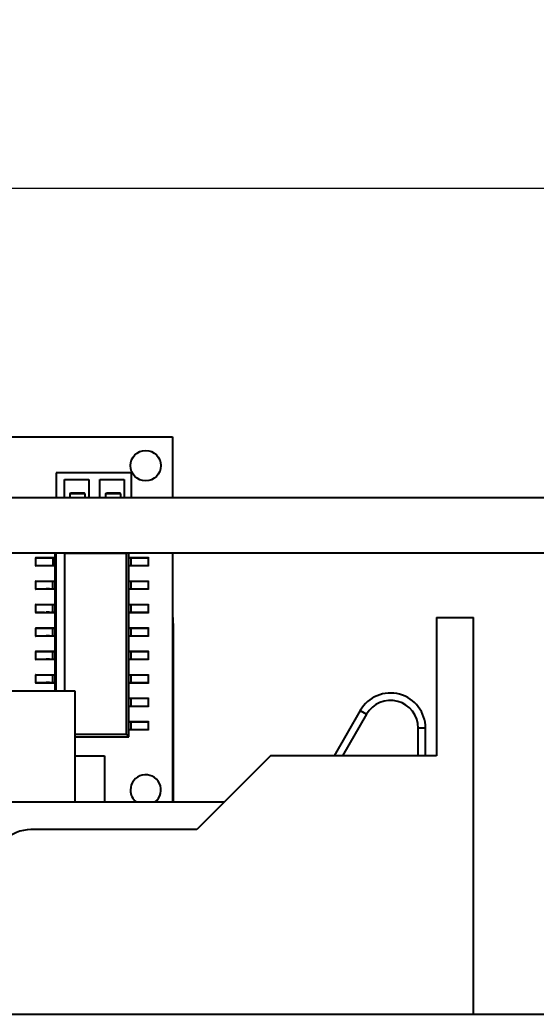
# Model space of a CAD drawing. Header units: millimetres. Extents: x 53 to 376, y 29 to 265.
# Drawn here: x 305.48 to 319.48, y 235.81 to 262.75 of the extents above; entities that cross this region are included whole.
import ezdxf

# ---------------------------------------------------------------- set-up
doc = ezdxf.new("R2010")
doc.units = ezdxf.units.MM
doc.styles.add('SLDTEXTSTYLE0', font='TXT', dxfattribs={"width": 0.75})
doc.dimstyles.new('SLDDIMSTYLE0', dxfattribs={"dimtxt": 3.5, "dimasz": 3.302, "dimexe": 0, "dimexo": 0.0625, "dimgap": 0.875, "dimtad": 1, "dimlfac": 2, "dimrnd": 1e-09, "dimzin": 4, "dimdsep": 46, "dimtxsty": 'SLDTEXTSTYLE0', "dimsah": 1, "dimcen": 0.09, "dimadec": 0, "dimazin": 1, "dimtfac": 1, "dimtofl": 0, "dimtmove": 0, "dimatfit": 3, "dimfxl": 0, "dimfrac": 2, "dimtolj": 1, "dimtzin": 12, "dimarcsym": 0})

# ---------------------------------------------------------------- blocks, each defined once
blk = doc.blocks.new('_D_2')
at = {"color": 7, "linetype": 'Continuous', "lineweight": 0}
for p, q in [((260.78, 250.812), (260.78, 259.188)), ((335.78, 250.812), (335.78, 259.188)), ((260.78, 258.188), (335.78, 258.188))]:
    blk.add_line(p, q, dxfattribs=at)
at = {"color": 7, "linetype": 'Continuous', "lineweight": 18}
for points in [[(260.78, 258.188), (264.082, 257.68), (264.082, 258.696)], [(335.78, 258.188), (332.478, 258.696), (332.478, 257.68)]]:
    blk.add_solid(points, dxfattribs=at)
at = {"color": 7, "linetype": 'Continuous', "lineweight": 18, "insert": (294.554, 262.7), "char_height": 3.5, "attachment_point": 1, "style": 'SLDTEXTSTYLE0'}
blk.add_mtext('150.00', dxfattribs=at)

msp = doc.modelspace()

# ---------------------------------------------------------------- linework, layer by layer
at = {"color": 7, "linetype": 'Continuous', "lineweight": 25}
for p, q in [((286.8781, 251.454), (309.6238, 251.454)), ((309.6238, 251.454), (309.6238, 249.8116)), ((307.5424, 250.4815), (306.4697, 250.4815)), ((306.4697, 250.4815), (306.4697, 249.8116)), ((306.6885, 249.8116), (306.6885, 250.2968)), ((306.6885, 250.2968), (307.3486, 250.2968)), ((307.3486, 250.2968), (307.3486, 249.8116)), ((307.5424, 250.4793), (307.5424, 250.4815)), ((308.5071, 250.4793), (307.5424, 250.4793)), ((307.6531, 249.8116), (307.6531, 250.2947)), ((307.6531, 250.2947), (308.3132, 250.2947)), ((308.3132, 250.2947), (308.3132, 249.8116)), ((308.5071, 249.8116), (308.5071, 250.4793)), ((262.2803, 249.8116), (334.2803, 249.8116)), ((306.8345, 249.9125), (306.8599, 249.9379)), ((306.8345, 249.9125), (306.8345, 249.8116)), ((307.2536, 249.9125), (306.8345, 249.9125)), ((306.8599, 249.9379), (307.2282, 249.9379)), ((307.2536, 249.9125), (307.2282, 249.9379)), ((307.2536, 249.8116), (307.2536, 249.9125)), ((307.8034, 249.9079), (307.8288, 249.9333)), ((308.2225, 249.9079), (307.8034, 249.9079)), ((307.8034, 249.9079), (307.8034, 249.8116)), ((307.8288, 249.9333), (308.1971, 249.9333)), ((308.2225, 249.9079), (308.1971, 249.9333)), ((308.2225, 249.8116), (308.2225, 249.9079)), ((262.2803, 248.3116), (334.2803, 248.3116)), ((305.911, 248.1697), (305.9088, 248.1697)), ((305.911, 248.1697), (305.911, 247.9697)), ((306.3792, 248.1822), (306.3792, 248.1697)), ((306.3792, 248.1822), (306.441, 248.1822)), ((306.3792, 248.1697), (306.3792, 247.9697)), ((306.441, 248.1697), (306.3792, 248.1697)), ((306.441, 248.1697), (306.441, 248.3116)), ((306.441, 247.9697), (306.441, 248.1697)), ((306.463, 244.5616), (306.463, 248.3116)), ((306.6365, 248.3116), (306.691, 248.3011)), ((306.691, 248.3011), (306.691, 244.5616)), ((306.691, 248.3011), (308.3749, 248.3011)), ((308.3749, 248.3011), (308.3854, 248.3116)), ((308.3749, 243.3933), (308.3749, 248.3011)), ((308.441, 248.1697), (308.441, 248.3116)), ((308.441, 248.1822), (308.5028, 248.1822)), ((308.441, 247.9697), (308.441, 248.1697)), ((308.5028, 248.1697), (308.441, 248.1697)), ((308.5028, 248.1697), (308.5028, 248.1822)), ((308.5028, 247.9697), (308.5028, 248.1697)), ((308.971, 247.9697), (308.971, 248.1697)), ((309.6238, 248.3116), (309.6238, 241.5616)), ((305.9088, 247.9697), (305.911, 247.9697)), ((306.3792, 247.9697), (306.3792, 247.9572)), ((306.3792, 247.9697), (306.441, 247.9697)), ((306.441, 247.9572), (306.3792, 247.9572)), ((306.441, 247.5347), (306.441, 247.9697)), ((308.441, 247.5347), (308.441, 247.9697)), ((308.441, 247.9697), (308.5028, 247.9697)), ((308.5028, 247.9572), (308.441, 247.9572)), ((308.5028, 247.9572), (308.5028, 247.9697)), ((305.911, 247.5347), (305.9088, 247.5347)), ((305.9088, 247.3347), (305.911, 247.3347)), ((305.911, 247.5347), (305.911, 247.3347)), ((306.3792, 247.5347), (306.3792, 247.5472)), ((306.3792, 247.5472), (306.441, 247.5472)), ((306.3792, 247.3347), (306.3792, 247.5347)), ((306.441, 247.5347), (306.3792, 247.5347)), ((306.3792, 247.3222), (306.3792, 247.3347)), ((306.3792, 247.3347), (306.441, 247.3347)), ((306.441, 247.3222), (306.3792, 247.3222)), ((306.441, 247.3347), (306.441, 247.5347)), ((306.441, 246.8997), (306.441, 247.3347)), ((308.441, 247.5472), (308.5028, 247.5472)), ((308.441, 247.3347), (308.441, 247.5347)), ((308.5028, 247.5347), (308.441, 247.5347)), ((308.441, 246.8997), (308.441, 247.3347)), ((308.441, 247.3347), (308.5028, 247.3347)), ((308.5028, 247.3222), (308.441, 247.3222)), ((308.5028, 247.5347), (308.5028, 247.5472)), ((308.5028, 247.3347), (308.5028, 247.5347)), ((308.5028, 247.3222), (308.5028, 247.3347)), ((308.971, 247.3347), (308.971, 247.5347)), ((305.911, 246.8997), (305.9088, 246.8997)), ((305.911, 246.8997), (305.911, 246.6997)), ((306.3792, 246.8997), (306.3792, 246.9122)), ((306.3792, 246.9122), (306.441, 246.9122)), ((306.3792, 246.6997), (306.3792, 246.8997)), ((306.441, 246.8997), (306.3792, 246.8997)), ((306.441, 246.6997), (306.441, 246.8997)), ((308.441, 246.9122), (308.5028, 246.9122)), ((308.441, 246.6997), (308.441, 246.8997)), ((308.5028, 246.8997), (308.441, 246.8997)), ((308.5028, 246.8997), (308.5028, 246.9122)), ((308.5028, 246.6997), (308.5028, 246.8997)), ((308.971, 246.6997), (308.971, 246.8997)), ((305.9088, 246.6997), (305.911, 246.6997)), ((306.3166, 246.6997), (306.3792, 246.6997)), ((306.3792, 246.6872), (306.3792, 246.6997)), ((306.3792, 246.6997), (306.441, 246.6997)), ((306.441, 246.6872), (306.3792, 246.6872)), ((306.441, 246.2647), (306.441, 246.6997)), ((308.441, 246.2647), (308.441, 246.6997)), ((308.441, 246.6997), (308.5028, 246.6997)), ((308.5028, 246.6872), (308.441, 246.6872)), ((308.5028, 246.6872), (308.5028, 246.6997)), ((309.6238, 246.6505), (309.6353, 246.3116)), ((316.7803, 246.5616), (317.7803, 246.5616)), ((316.7803, 246.5616), (316.7803, 242.8116)), ((317.7803, 235.8116), (317.7803, 246.5616)), ((305.911, 246.2647), (305.9088, 246.2647)), ((305.911, 246.2647), (305.911, 246.0647)), ((306.3792, 246.2647), (306.3792, 246.2772)), ((306.3792, 246.2772), (306.441, 246.2772)), ((306.3792, 246.0647), (306.3792, 246.2647)), ((306.441, 246.2647), (306.3792, 246.2647)), ((306.441, 246.0647), (306.441, 246.2647)), ((308.441, 246.2772), (308.5028, 246.2772)), ((308.441, 246.0647), (308.441, 246.2647)), ((308.5028, 246.2647), (308.441, 246.2647)), ((308.5028, 246.2647), (308.5028, 246.2772)), ((308.5028, 246.0647), (308.5028, 246.2647)), ((308.971, 246.0647), (308.971, 246.2647)), ((309.6353, 246.3116), (309.6353, 241.5616)), ((305.9088, 246.0647), (305.911, 246.0647)), ((306.3792, 246.0522), (306.3792, 246.0647)), ((306.3792, 246.0647), (306.441, 246.0647)), ((306.441, 246.0522), (306.3792, 246.0522)), ((306.441, 245.6297), (306.441, 246.0647)), ((308.441, 245.6297), (308.441, 246.0647)), ((308.441, 246.0647), (308.5028, 246.0647)), ((308.5028, 246.0522), (308.441, 246.0522)), ((308.5028, 246.0522), (308.5028, 246.0647)), ((305.911, 245.6297), (305.9088, 245.6297)), ((305.9088, 245.4297), (305.911, 245.4297)), ((305.911, 245.6297), (305.911, 245.4297)), ((306.3792, 245.6297), (306.3792, 245.6422)), ((306.3792, 245.6422), (306.441, 245.6422)), ((306.3792, 245.4297), (306.3792, 245.6297)), ((306.441, 245.6297), (306.3792, 245.6297)), ((306.3792, 245.4172), (306.3792, 245.4297)), ((306.3792, 245.4297), (306.441, 245.4297)), ((306.441, 245.4297), (306.441, 245.6297)), ((306.441, 244.9947), (306.441, 245.4297)), ((308.441, 245.6422), (308.5028, 245.6422)), ((308.441, 245.4297), (308.441, 245.6297)), ((308.5028, 245.6297), (308.441, 245.6297)), ((308.441, 244.9947), (308.441, 245.4297)), ((308.441, 245.4297), (308.5028, 245.4297)), ((308.5028, 245.6297), (308.5028, 245.6422)), ((308.5028, 245.4297), (308.5028, 245.6297)), ((308.5028, 245.4172), (308.5028, 245.4297)), ((308.971, 245.4297), (308.971, 245.6297)), ((306.441, 245.4172), (306.3792, 245.4172)), ((308.5028, 245.4172), (308.441, 245.4172)), ((305.911, 244.9947), (305.9088, 244.9947)), ((305.911, 244.9947), (305.911, 244.7947)), ((306.3792, 244.9947), (306.3792, 245.0072)), ((306.3792, 245.0072), (306.441, 245.0072)), ((306.3792, 244.7947), (306.3792, 244.9947)), ((306.441, 244.9947), (306.3792, 244.9947)), ((306.441, 244.7947), (306.441, 244.9947)), ((308.441, 245.0072), (308.5028, 245.0072)), ((308.441, 244.7947), (308.441, 244.9947)), ((308.5028, 244.9947), (308.441, 244.9947)), ((308.5028, 244.9947), (308.5028, 245.0072)), ((308.5028, 244.7947), (308.5028, 244.9947)), ((308.971, 244.7947), (308.971, 244.9947)), ((305.9088, 244.7947), (305.911, 244.7947)), ((306.3792, 244.7822), (306.3792, 244.7947)), ((306.3792, 244.7947), (306.441, 244.7947)), ((306.441, 244.7822), (306.3792, 244.7822)), ((306.441, 244.5616), (306.441, 244.7947)), ((308.441, 244.3597), (308.441, 244.7947)), ((308.441, 244.7947), (308.5028, 244.7947)), ((308.5028, 244.7822), (308.441, 244.7822)), ((308.5028, 244.7822), (308.5028, 244.7947)), ((306.9803, 244.5616), (289.5803, 244.5616)), ((306.9803, 241.5616), (306.9803, 244.5616)), ((308.441, 244.3722), (308.5028, 244.3722)), ((308.441, 244.1597), (308.441, 244.3597)), ((308.5028, 244.3597), (308.441, 244.3597)), ((308.5028, 244.3597), (308.5028, 244.3722)), ((308.5028, 244.1597), (308.5028, 244.3597)), ((308.971, 244.1597), (308.971, 244.3597)), ((308.441, 243.7247), (308.441, 244.1597)), ((308.441, 244.1597), (308.5028, 244.1597)), ((308.5028, 244.1472), (308.441, 244.1472)), ((308.5028, 244.1472), (308.5028, 244.1597)), ((314.7076, 244.0366), (314.0003, 242.8116)), ((314.8808, 243.9366), (314.2313, 242.8116)), ((314.7076, 244.0366), (314.8808, 243.9366)), ((308.441, 243.7372), (308.5028, 243.7372)), ((308.441, 243.5247), (308.441, 243.7247)), ((308.5028, 243.7247), (308.441, 243.7247)), ((308.5028, 243.7247), (308.5028, 243.7372)), ((308.5028, 243.5247), (308.5028, 243.7247)), ((308.971, 243.5247), (308.971, 243.7247)), ((316.4803, 243.5616), (316.2803, 243.5616)), ((316.2803, 242.8116), (316.2803, 243.5616)), ((316.4803, 242.8116), (316.4803, 243.5616)), ((306.9803, 243.3933), (308.3749, 243.3933)), ((306.9803, 243.3272), (308.441, 243.3272)), ((308.3749, 243.3933), (308.441, 243.3272)), ((308.441, 243.3272), (308.441, 243.5247)), ((308.441, 243.5247), (308.5028, 243.5247)), ((308.5028, 243.5122), (308.441, 243.5122)), ((308.5028, 243.5122), (308.5028, 243.5247)), ((306.9803, 242.8116), (307.7803, 242.8116)), ((307.7803, 242.8116), (307.7803, 241.5616)), ((312.2803, 242.8116), (310.2803, 240.8116)), ((316.7803, 242.8116), (312.2803, 242.8116)), ((285.5303, 241.5616), (311.0303, 241.5616)), ((310.2803, 240.8116), (305.7803, 240.8116)), ((262.2803, 235.8116), (334.2803, 235.8116))]:
    msp.add_line(p, q, dxfattribs=at)
at = {"color": 8, "linetype": 'Continuous', "lineweight": 25}
for p, q in [((308.9732, 248.1697), (308.971, 248.1697)), ((308.971, 247.9697), (308.9732, 247.9697)), ((308.9732, 247.5347), (308.971, 247.5347)), ((308.971, 247.3347), (308.9732, 247.3347)), ((308.9732, 246.8997), (308.971, 246.8997)), ((308.971, 246.6997), (308.9732, 246.6997)), ((308.9732, 246.2647), (308.971, 246.2647)), ((308.971, 246.0647), (308.9732, 246.0647)), ((308.9732, 245.6297), (308.971, 245.6297)), ((308.971, 245.4297), (308.9732, 245.4297)), ((308.9732, 244.9947), (308.971, 244.9947)), ((308.971, 244.7947), (308.9732, 244.7947)), ((308.9732, 244.3597), (308.971, 244.3597)), ((308.971, 244.1597), (308.9732, 244.1597)), ((308.9732, 243.7247), (308.971, 243.7247)), ((308.971, 243.5247), (308.9732, 243.5247))]:
    msp.add_line(p, q, dxfattribs=at)
at = {"color": 7, "linetype": 'Continuous', "lineweight": 25}
msp.add_circle((308.8936, 250.6729), 0.4127, dxfattribs=at)
for centre, radius, start, end in [((315.5303, 243.5616), 0.95, 0, 150), ((315.5303, 243.5616), 0.75, 0, 150), ((308.8936, 241.8845), 0.4128, 308.51599, 180), ((308.8936, 241.8845), 0.4127, 180, 231.48401), ((305.7803, 239.8116), 1, 90, 180)]:
    msp.add_arc(centre, radius, start, end, dxfattribs=at)
for points, knots in [([(305.9127, 248.1822), (305.9125, 248.182), (305.9121, 248.1817), (305.9116, 248.1795), (305.9111, 248.1765), (305.911, 248.1732), (305.911, 248.1709), (305.911, 248.1697)], [0, 0, 0, 0, 0.2071202, 0.4458671, 0.6527524, 0.8090523, 1, 1, 1, 1]), ([(306.3792, 248.1697), (306.3559, 248.1697), (306.3226, 248.1697), (306.2808, 248.1697), (306.255, 248.1697), (306.2127, 248.1697), (306.1942, 248.1697), (306.163, 248.1697), (306.1438, 248.1697), (306.1268, 248.1697), (306.1123, 248.1697), (306.0764, 248.1697), (306.0075, 248.1697), (305.9485, 248.1697), (305.911, 248.1697)], [0, 0, 0, 0, 0.0872671, 0.1243076, 0.1605086, 0.202307, 0.4232567, 0.6236158, 0.7091259, 0.7220357, 0.7354471, 0.7768467, 0.8577896, 1, 1, 1, 1]), ([(305.9127, 248.1822), (305.9859, 248.1822), (306.0939, 248.1822), (306.1712, 248.1822), (306.1903, 248.1822), (306.2176, 248.1822), (306.2457, 248.1822), (306.2906, 248.1822), (306.3437, 248.1822), (306.3792, 248.1822)], [0, 0, 0, 0, 0.25193954, 0.37205004, 0.49811151, 0.75023627, 0.81324026, 0.87523448, 1, 1, 1, 1]), ([(308.5028, 248.1822), (308.5383, 248.1822), (308.5914, 248.1822), (308.6363, 248.1822), (308.6644, 248.1822), (308.6917, 248.1822), (308.7108, 248.1822), (308.7881, 248.1822), (308.8961, 248.1822), (308.9693, 248.1822)], [0, 0, 0, 0, 0.12476551, 0.18675972, 0.2497641, 0.50188856, 0.62795001, 0.7480605, 1, 1, 1, 1]), ([(308.971, 248.1697), (308.9335, 248.1697), (308.8746, 248.1697), (308.8056, 248.1697), (308.7697, 248.1697), (308.7552, 248.1697), (308.7382, 248.1697), (308.7188, 248.1697), (308.6926, 248.1697), (308.6699, 248.1697), (308.646, 248.1697), (308.6269, 248.1697), (308.6012, 248.1697), (308.5594, 248.1697), (308.5262, 248.1697), (308.5028, 248.1697)], [0, 0, 0, 0, 0.1421568, 0.22307, 0.2644542, 0.2778597, 0.2907653, 0.3762436, 0.5765279, 0.7441083, 0.7977675, 0.8395503, 0.8757387, 0.9127654, 1, 1, 1, 1]), ([(308.971, 248.1697), (308.971, 248.1709), (308.971, 248.1732), (308.9709, 248.1765), (308.9704, 248.1795), (308.9699, 248.1817), (308.9695, 248.182), (308.9693, 248.1822)], [0, 0, 0, 0, 0.19094, 0.3473211, 0.5542007, 0.7928848, 1, 1, 1, 1]), ([(305.911, 247.9697), (305.911, 247.9684), (305.911, 247.9662), (305.9111, 247.9629), (305.9116, 247.9599), (305.9121, 247.9576), (305.9125, 247.9573), (305.9127, 247.9572)], [0, 0, 0, 0, 0.190945, 0.3473301, 0.5541421, 0.7928828, 1, 1, 1, 1]), ([(305.911, 247.9697), (305.9485, 247.9697), (306.0075, 247.9697), (306.0764, 247.9697), (306.1123, 247.9697), (306.1268, 247.9697), (306.1438, 247.9697), (306.1632, 247.9697), (306.1894, 247.9697), (306.2121, 247.9697), (306.236, 247.9697), (306.2551, 247.9697), (306.2808, 247.9697), (306.3226, 247.9697), (306.3559, 247.9697), (306.3792, 247.9697)], [0, 0, 0, 0, 0.1421574, 0.2230701, 0.2644543, 0.2778607, 0.2907656, 0.3762439, 0.5765283, 0.7441088, 0.7977684, 0.8395513, 0.8757387, 0.9127654, 1, 1, 1, 1]), ([(306.3792, 247.9572), (306.3437, 247.9572), (306.2906, 247.9572), (306.2457, 247.9572), (306.2176, 247.9572), (306.1903, 247.9572), (306.1712, 247.9572), (306.0939, 247.9572), (305.9859, 247.9572), (305.9127, 247.9572)], [0, 0, 0, 0, 0.12476552, 0.18675974, 0.24976373, 0.50188849, 0.62794996, 0.74806046, 1, 1, 1, 1]), ([(308.5028, 247.9697), (308.5262, 247.9697), (308.5594, 247.9697), (308.6012, 247.9697), (308.627, 247.9697), (308.6693, 247.9697), (308.6878, 247.9697), (308.719, 247.9697), (308.7382, 247.9697), (308.7552, 247.9697), (308.7697, 247.9697), (308.8056, 247.9697), (308.8746, 247.9697), (308.9335, 247.9697), (308.971, 247.9697)], [0, 0, 0, 0, 0.08726711, 0.12430759, 0.16050947, 0.20230788, 0.42325715, 0.62361616, 0.70912628, 0.72203675, 0.73544721, 0.7768468, 0.8577902, 1, 1, 1, 1]), ([(308.9693, 247.9572), (308.8961, 247.9572), (308.7881, 247.9572), (308.7108, 247.9572), (308.6917, 247.9572), (308.6644, 247.9572), (308.6363, 247.9572), (308.5914, 247.9572), (308.5383, 247.9572), (308.5028, 247.9572)], [0, 0, 0, 0, 0.2519395, 0.37205, 0.4981114, 0.7502359, 0.8132403, 0.8752345, 1, 1, 1, 1]), ([(308.9693, 247.9572), (308.9695, 247.9573), (308.9699, 247.9576), (308.9704, 247.9599), (308.9709, 247.9629), (308.971, 247.9662), (308.971, 247.9684), (308.971, 247.9697)], [0, 0, 0, 0, 0.207125, 0.4458678, 0.6527572, 0.8091457, 1, 1, 1, 1]), ([(305.9127, 247.5472), (305.9125, 247.547), (305.9121, 247.5467), (305.9116, 247.5445), (305.9111, 247.5415), (305.911, 247.5382), (305.911, 247.5359), (305.911, 247.5347)], [0, 0, 0, 0, 0.2074104, 0.4460036, 0.652854, 0.8092335, 1, 1, 1, 1]), ([(306.3792, 247.5347), (306.3559, 247.5347), (306.3226, 247.5347), (306.2808, 247.5347), (306.255, 247.5347), (306.2127, 247.5347), (306.1942, 247.5347), (306.163, 247.5347), (306.1438, 247.5347), (306.1268, 247.5347), (306.1123, 247.5347), (306.0764, 247.5347), (306.0075, 247.5347), (305.9485, 247.5347), (305.911, 247.5347)], [0, 0, 0, 0, 0.0872676, 0.1243082, 0.1605093, 0.2023079, 0.4232586, 0.6236184, 0.7091289, 0.7220395, 0.73545, 0.7768498, 0.8577919, 1, 1, 1, 1]), ([(305.911, 247.3347), (305.9485, 247.3347), (306.0075, 247.3347), (306.0764, 247.3347), (306.1123, 247.3347), (306.1268, 247.3347), (306.1438, 247.3347), (306.1632, 247.3347), (306.1894, 247.3347), (306.2121, 247.3347), (306.236, 247.3347), (306.2551, 247.3347), (306.2808, 247.3347), (306.3226, 247.3347), (306.3559, 247.3347), (306.3792, 247.3347)], [0, 0, 0, 0, 0.1421551, 0.223067, 0.2644514, 0.2778569, 0.2907626, 0.3762413, 0.5765264, 0.7441076, 0.7977675, 0.8395505, 0.8757381, 0.912765, 1, 1, 1, 1]), ([(305.911, 247.3347), (305.911, 247.3334), (305.911, 247.3312), (305.9111, 247.3279), (305.9116, 247.3249), (305.9121, 247.3226), (305.9125, 247.3223), (305.9127, 247.3222)], [0, 0, 0, 0, 0.19077889, 0.34707985, 0.55404355, 0.79264744, 1, 1, 1, 1]), ([(305.9127, 247.5472), (305.9859, 247.5472), (306.0939, 247.5472), (306.1712, 247.5472), (306.1903, 247.5472), (306.2176, 247.5472), (306.2458, 247.5472), (306.2905, 247.5472), (306.3437, 247.5472), (306.3792, 247.5472)], [0, 0, 0, 0, 0.2519466, 0.3720578, 0.4981306, 0.7502495, 0.8132096, 0.8752256, 1, 1, 1, 1]), ([(306.3792, 247.3222), (306.3437, 247.3222), (306.2905, 247.3222), (306.2458, 247.3222), (306.2176, 247.3222), (306.1903, 247.3222), (306.1712, 247.3222), (306.0939, 247.3222), (305.9859, 247.3222), (305.9127, 247.3222)], [0, 0, 0, 0, 0.1247744, 0.1867904, 0.2497505, 0.5018694, 0.6279422, 0.7480534, 1, 1, 1, 1]), ([(306.2846, 247.3347), (306.2777, 247.3347), (306.2677, 247.3347), (306.2433, 247.3347), (306.2229, 247.3347), (306.2049, 247.3347), (306.1988, 247.3347)], [0, 0, 0, 0, 0.4804023, 0.6966359, 0.8967598, 1, 1, 1, 1]), ([(308.5028, 247.5472), (308.5383, 247.5472), (308.5914, 247.5472), (308.6363, 247.5472), (308.6644, 247.5472), (308.6917, 247.5472), (308.7108, 247.5472), (308.7881, 247.5472), (308.8961, 247.5472), (308.9693, 247.5472)], [0, 0, 0, 0, 0.12476551, 0.18675972, 0.2497641, 0.50188856, 0.62795001, 0.7480605, 1, 1, 1, 1]), ([(308.971, 247.5347), (308.9335, 247.5347), (308.8746, 247.5347), (308.8056, 247.5347), (308.7697, 247.5347), (308.7552, 247.5347), (308.7382, 247.5347), (308.7188, 247.5347), (308.6926, 247.5347), (308.6699, 247.5347), (308.646, 247.5347), (308.6269, 247.5347), (308.6012, 247.5347), (308.5594, 247.5347), (308.5262, 247.5347), (308.5028, 247.5347)], [0, 0, 0, 0, 0.1421568, 0.22307, 0.2644542, 0.2778597, 0.2907653, 0.3762436, 0.5765279, 0.7441083, 0.7977675, 0.8395503, 0.8757387, 0.9127654, 1, 1, 1, 1]), ([(308.5028, 247.3347), (308.5262, 247.3347), (308.5594, 247.3347), (308.6012, 247.3347), (308.627, 247.3347), (308.6693, 247.3347), (308.6878, 247.3347), (308.719, 247.3347), (308.7382, 247.3347), (308.7552, 247.3347), (308.7697, 247.3347), (308.8056, 247.3347), (308.8746, 247.3347), (308.9335, 247.3347), (308.971, 247.3347)], [0, 0, 0, 0, 0.08726711, 0.12430759, 0.16050947, 0.20230788, 0.42325715, 0.62361616, 0.70912628, 0.72203675, 0.73544721, 0.7768468, 0.8577902, 1, 1, 1, 1]), ([(308.9693, 247.3222), (308.8961, 247.3222), (308.7881, 247.3222), (308.7108, 247.3222), (308.6917, 247.3222), (308.6644, 247.3222), (308.6363, 247.3222), (308.5914, 247.3222), (308.5383, 247.3222), (308.5028, 247.3222)], [0, 0, 0, 0, 0.2519395, 0.37205, 0.4981114, 0.7502359, 0.8132403, 0.8752345, 1, 1, 1, 1]), ([(308.971, 247.5347), (308.971, 247.5359), (308.971, 247.5382), (308.9709, 247.5415), (308.9704, 247.5445), (308.9699, 247.5467), (308.9695, 247.547), (308.9693, 247.5472)], [0, 0, 0, 0, 0.19094, 0.3473211, 0.5542007, 0.7928848, 1, 1, 1, 1]), ([(308.9693, 247.3222), (308.9695, 247.3223), (308.9699, 247.3226), (308.9704, 247.3249), (308.9709, 247.3279), (308.971, 247.3312), (308.971, 247.3334), (308.971, 247.3347)], [0, 0, 0, 0, 0.207125, 0.4458678, 0.6527572, 0.8091457, 1, 1, 1, 1]), ([(305.9127, 246.9122), (305.9125, 246.912), (305.9121, 246.9117), (305.9116, 246.9095), (305.9111, 246.9065), (305.911, 246.9032), (305.911, 246.9009), (305.911, 246.8997)], [0, 0, 0, 0, 0.2074104, 0.4460036, 0.652854, 0.8092335, 1, 1, 1, 1]), ([(306.3792, 246.8997), (306.3559, 246.8997), (306.3226, 246.8997), (306.2808, 246.8997), (306.255, 246.8997), (306.2127, 246.8997), (306.1942, 246.8997), (306.163, 246.8997), (306.1438, 246.8997), (306.1268, 246.8997), (306.1123, 246.8997), (306.0764, 246.8997), (306.0075, 246.8997), (305.9485, 246.8997), (305.911, 246.8997)], [0, 0, 0, 0, 0.0872676, 0.1243082, 0.1605093, 0.2023079, 0.4232586, 0.6236184, 0.7091289, 0.7220395, 0.73545, 0.7768498, 0.8577919, 1, 1, 1, 1]), ([(305.9127, 246.9122), (305.9859, 246.9122), (306.0939, 246.9122), (306.1712, 246.9122), (306.1903, 246.9122), (306.2176, 246.9122), (306.2458, 246.9122), (306.2905, 246.9122), (306.3437, 246.9122), (306.3792, 246.9122)], [0, 0, 0, 0, 0.2519466, 0.3720578, 0.4981306, 0.7502495, 0.8132096, 0.8752256, 1, 1, 1, 1]), ([(308.5028, 246.9122), (308.5383, 246.9122), (308.5914, 246.9122), (308.6363, 246.9122), (308.6644, 246.9122), (308.6917, 246.9122), (308.7108, 246.9122), (308.7881, 246.9122), (308.8961, 246.9122), (308.9693, 246.9122)], [0, 0, 0, 0, 0.12476551, 0.18675972, 0.2497641, 0.50188856, 0.62795001, 0.7480605, 1, 1, 1, 1]), ([(308.971, 246.8997), (308.9335, 246.8997), (308.8746, 246.8997), (308.8056, 246.8997), (308.7697, 246.8997), (308.7552, 246.8997), (308.7382, 246.8997), (308.7188, 246.8997), (308.6926, 246.8997), (308.6699, 246.8997), (308.646, 246.8997), (308.6269, 246.8997), (308.6012, 246.8997), (308.5594, 246.8997), (308.5262, 246.8997), (308.5028, 246.8997)], [0, 0, 0, 0, 0.1421568, 0.22307, 0.2644542, 0.2778597, 0.2907653, 0.3762436, 0.5765279, 0.7441083, 0.7977675, 0.8395503, 0.8757387, 0.9127654, 1, 1, 1, 1]), ([(308.971, 246.8997), (308.971, 246.9009), (308.971, 246.9032), (308.9709, 246.9065), (308.9704, 246.9095), (308.9699, 246.9117), (308.9695, 246.912), (308.9693, 246.9122)], [0, 0, 0, 0, 0.19094, 0.3473211, 0.5542007, 0.7928848, 1, 1, 1, 1]), ([(305.911, 246.6997), (305.9485, 246.6997), (306.0075, 246.6997), (306.0764, 246.6997), (306.1123, 246.6997), (306.1268, 246.6997), (306.1389, 246.6997), (306.1432, 246.6997), (306.1467, 246.6997)], [0, 0, 0, 0, 0.4143367, 0.650169, 0.7707912, 0.8098641, 0.8474802, 1, 1, 1, 1]), ([(305.911, 246.6997), (305.911, 246.6984), (305.911, 246.6962), (305.9111, 246.6929), (305.9116, 246.6899), (305.9121, 246.6876), (305.9125, 246.6873), (305.9127, 246.6872)], [0, 0, 0, 0, 0.19077889, 0.34707985, 0.55404355, 0.79264744, 1, 1, 1, 1]), ([(306.3792, 246.6872), (306.3437, 246.6872), (306.2905, 246.6872), (306.2458, 246.6872), (306.2176, 246.6872), (306.1903, 246.6872), (306.1712, 246.6872), (306.0939, 246.6872), (305.9859, 246.6872), (305.9127, 246.6872)], [0, 0, 0, 0, 0.1247744, 0.1867904, 0.2497505, 0.5018694, 0.6279422, 0.7480534, 1, 1, 1, 1]), ([(306.2846, 246.6997), (306.2777, 246.6997), (306.2677, 246.6997), (306.2433, 246.6997), (306.2229, 246.6997), (306.2049, 246.6997), (306.1988, 246.6997)], [0, 0, 0, 0, 0.4804023, 0.6966359, 0.8967598, 1, 1, 1, 1]), ([(308.5028, 246.6997), (308.5262, 246.6997), (308.5594, 246.6997), (308.6012, 246.6997), (308.627, 246.6997), (308.6693, 246.6997), (308.6878, 246.6997), (308.719, 246.6997), (308.7382, 246.6997), (308.7552, 246.6997), (308.7697, 246.6997), (308.8056, 246.6997), (308.8746, 246.6997), (308.9335, 246.6997), (308.971, 246.6997)], [0, 0, 0, 0, 0.08726711, 0.12430759, 0.16050947, 0.20230788, 0.42325715, 0.62361616, 0.70912628, 0.72203675, 0.73544721, 0.7768468, 0.8577902, 1, 1, 1, 1]), ([(308.9693, 246.6872), (308.8961, 246.6872), (308.7881, 246.6872), (308.7108, 246.6872), (308.6917, 246.6872), (308.6644, 246.6872), (308.6363, 246.6872), (308.5914, 246.6872), (308.5383, 246.6872), (308.5028, 246.6872)], [0, 0, 0, 0, 0.2519395, 0.37205, 0.4981114, 0.7502359, 0.8132403, 0.8752345, 1, 1, 1, 1]), ([(308.9693, 246.6872), (308.9695, 246.6873), (308.9699, 246.6876), (308.9704, 246.6899), (308.9709, 246.6929), (308.971, 246.6962), (308.971, 246.6984), (308.971, 246.6997)], [0, 0, 0, 0, 0.2071235, 0.4458646, 0.6527524, 0.8090524, 1, 1, 1, 1]), ([(305.9127, 246.2772), (305.9125, 246.277), (305.9121, 246.2767), (305.9116, 246.2745), (305.9111, 246.2715), (305.911, 246.2682), (305.911, 246.2659), (305.911, 246.2647)], [0, 0, 0, 0, 0.2074104, 0.4460036, 0.652854, 0.8092335, 1, 1, 1, 1]), ([(306.3792, 246.2647), (306.3559, 246.2647), (306.3226, 246.2647), (306.2808, 246.2647), (306.255, 246.2647), (306.2127, 246.2647), (306.1942, 246.2647), (306.163, 246.2647), (306.1438, 246.2647), (306.1268, 246.2647), (306.1123, 246.2647), (306.0764, 246.2647), (306.0075, 246.2647), (305.9485, 246.2647), (305.911, 246.2647)], [0, 0, 0, 0, 0.0872676, 0.1243082, 0.1605093, 0.2023079, 0.4232586, 0.6236184, 0.7091289, 0.7220395, 0.73545, 0.7768498, 0.8577919, 1, 1, 1, 1]), ([(305.9127, 246.2772), (305.9859, 246.2772), (306.0939, 246.2772), (306.1712, 246.2772), (306.1903, 246.2772), (306.2176, 246.2772), (306.2458, 246.2772), (306.2905, 246.2772), (306.3437, 246.2772), (306.3792, 246.2772)], [0, 0, 0, 0, 0.2519466, 0.3720578, 0.4981306, 0.7502495, 0.8132096, 0.8752256, 1, 1, 1, 1]), ([(308.5028, 246.2772), (308.5383, 246.2772), (308.5914, 246.2772), (308.6363, 246.2772), (308.6644, 246.2772), (308.6917, 246.2772), (308.7108, 246.2772), (308.7881, 246.2772), (308.8961, 246.2772), (308.9693, 246.2772)], [0, 0, 0, 0, 0.12476551, 0.18675972, 0.2497641, 0.50188856, 0.62795001, 0.7480605, 1, 1, 1, 1]), ([(308.971, 246.2647), (308.9335, 246.2647), (308.8746, 246.2647), (308.8056, 246.2647), (308.7697, 246.2647), (308.7552, 246.2647), (308.7382, 246.2647), (308.7188, 246.2647), (308.6926, 246.2647), (308.6699, 246.2647), (308.646, 246.2647), (308.6269, 246.2647), (308.6012, 246.2647), (308.5594, 246.2647), (308.5262, 246.2647), (308.5028, 246.2647)], [0, 0, 0, 0, 0.1421568, 0.22307, 0.2644542, 0.2778597, 0.2907653, 0.3762436, 0.5765279, 0.7441083, 0.7977675, 0.8395503, 0.8757387, 0.9127654, 1, 1, 1, 1]), ([(308.971, 246.2647), (308.971, 246.2659), (308.971, 246.2682), (308.9709, 246.2715), (308.9704, 246.2745), (308.9699, 246.2767), (308.9695, 246.277), (308.9693, 246.2772)], [0, 0, 0, 0, 0.19094, 0.3473211, 0.5542007, 0.7928848, 1, 1, 1, 1]), ([(305.911, 246.0647), (305.9485, 246.0647), (306.0075, 246.0647), (306.0764, 246.0647), (306.1123, 246.0647), (306.1268, 246.0647), (306.1438, 246.0647), (306.1632, 246.0647), (306.1894, 246.0647), (306.2121, 246.0647), (306.236, 246.0647), (306.2551, 246.0647), (306.2808, 246.0647), (306.3226, 246.0647), (306.3559, 246.0647), (306.3792, 246.0647)], [0, 0, 0, 0, 0.1421551, 0.223067, 0.2644514, 0.2778569, 0.2907626, 0.3762413, 0.5765264, 0.7441076, 0.7977675, 0.8395505, 0.8757381, 0.912765, 1, 1, 1, 1]), ([(305.911, 246.0647), (305.911, 246.0634), (305.911, 246.0612), (305.9111, 246.0579), (305.9116, 246.0549), (305.9121, 246.0526), (305.9125, 246.0523), (305.9127, 246.0522)], [0, 0, 0, 0, 0.19077889, 0.34707985, 0.55404355, 0.79264744, 1, 1, 1, 1]), ([(306.3792, 246.0522), (306.3437, 246.0522), (306.2905, 246.0522), (306.2458, 246.0522), (306.2176, 246.0522), (306.1903, 246.0522), (306.1712, 246.0522), (306.0939, 246.0522), (305.9859, 246.0522), (305.9127, 246.0522)], [0, 0, 0, 0, 0.1247744, 0.1867904, 0.2497505, 0.5018694, 0.6279422, 0.7480534, 1, 1, 1, 1]), ([(306.2846, 246.0647), (306.2777, 246.0647), (306.2677, 246.0647), (306.2433, 246.0647), (306.2229, 246.0647), (306.2049, 246.0647), (306.1988, 246.0647)], [0, 0, 0, 0, 0.4804023, 0.6966359, 0.8967598, 1, 1, 1, 1]), ([(308.5028, 246.0647), (308.5262, 246.0647), (308.5594, 246.0647), (308.6012, 246.0647), (308.627, 246.0647), (308.6693, 246.0647), (308.6878, 246.0647), (308.719, 246.0647), (308.7382, 246.0647), (308.7552, 246.0647), (308.7697, 246.0647), (308.8056, 246.0647), (308.8746, 246.0647), (308.9335, 246.0647), (308.971, 246.0647)], [0, 0, 0, 0, 0.08726711, 0.12430759, 0.16050947, 0.20230788, 0.42325715, 0.62361616, 0.70912628, 0.72203675, 0.73544721, 0.7768468, 0.8577902, 1, 1, 1, 1]), ([(308.9693, 246.0522), (308.8961, 246.0522), (308.7881, 246.0522), (308.7108, 246.0522), (308.6917, 246.0522), (308.6644, 246.0522), (308.6363, 246.0522), (308.5914, 246.0522), (308.5383, 246.0522), (308.5028, 246.0522)], [0, 0, 0, 0, 0.2519395, 0.37205, 0.4981114, 0.7502359, 0.8132403, 0.8752345, 1, 1, 1, 1]), ([(308.9693, 246.0522), (308.9695, 246.0523), (308.9699, 246.0526), (308.9704, 246.0549), (308.9709, 246.0579), (308.971, 246.0612), (308.971, 246.0634), (308.971, 246.0647)], [0, 0, 0, 0, 0.2071235, 0.4458646, 0.6527524, 0.8090524, 1, 1, 1, 1]), ([(305.9127, 245.6422), (305.9125, 245.642), (305.9121, 245.6417), (305.9116, 245.6395), (305.9111, 245.6365), (305.911, 245.6332), (305.911, 245.6309), (305.911, 245.6297)], [0, 0, 0, 0, 0.2074104, 0.4460036, 0.652854, 0.8092335, 1, 1, 1, 1]), ([(306.3792, 245.6297), (306.3559, 245.6297), (306.3226, 245.6297), (306.2808, 245.6297), (306.255, 245.6297), (306.2127, 245.6297), (306.1942, 245.6297), (306.163, 245.6297), (306.1438, 245.6297), (306.1268, 245.6297), (306.1123, 245.6297), (306.0764, 245.6297), (306.0075, 245.6297), (305.9485, 245.6297), (305.911, 245.6297)], [0, 0, 0, 0, 0.0872676, 0.1243082, 0.1605093, 0.2023079, 0.4232586, 0.6236184, 0.7091289, 0.7220395, 0.73545, 0.7768498, 0.8577919, 1, 1, 1, 1]), ([(305.911, 245.4297), (305.9485, 245.4297), (306.0075, 245.4297), (306.0764, 245.4297), (306.1123, 245.4297), (306.1268, 245.4297), (306.1438, 245.4297), (306.1632, 245.4297), (306.1894, 245.4297), (306.2121, 245.4297), (306.236, 245.4297), (306.2551, 245.4297), (306.2808, 245.4297), (306.3226, 245.4297), (306.3559, 245.4297), (306.3792, 245.4297)], [0, 0, 0, 0, 0.1421551, 0.223067, 0.2644514, 0.2778569, 0.2907626, 0.3762413, 0.5765264, 0.7441076, 0.7977675, 0.8395505, 0.8757381, 0.912765, 1, 1, 1, 1]), ([(305.911, 245.4297), (305.911, 245.4284), (305.911, 245.4262), (305.9111, 245.4229), (305.9116, 245.4199), (305.9121, 245.4176), (305.9125, 245.4173), (305.9127, 245.4172)], [0, 0, 0, 0, 0.19077889, 0.34707985, 0.55404355, 0.79264744, 1, 1, 1, 1]), ([(305.9127, 245.6422), (305.9859, 245.6422), (306.0939, 245.6422), (306.1712, 245.6422), (306.1903, 245.6422), (306.2176, 245.6422), (306.2458, 245.6422), (306.2905, 245.6422), (306.3437, 245.6422), (306.3792, 245.6422)], [0, 0, 0, 0, 0.2519466, 0.3720578, 0.4981306, 0.7502495, 0.8132096, 0.8752256, 1, 1, 1, 1]), ([(306.2846, 245.4297), (306.2777, 245.4297), (306.2677, 245.4297), (306.2433, 245.4297), (306.2229, 245.4297), (306.2049, 245.4297), (306.1988, 245.4297)], [0, 0, 0, 0, 0.4804023, 0.6966359, 0.8967598, 1, 1, 1, 1]), ([(308.5028, 245.6422), (308.5383, 245.6422), (308.5914, 245.6422), (308.6363, 245.6422), (308.6644, 245.6422), (308.6917, 245.6422), (308.7108, 245.6422), (308.7881, 245.6422), (308.8961, 245.6422), (308.9693, 245.6422)], [0, 0, 0, 0, 0.12476551, 0.18675972, 0.2497641, 0.50188856, 0.62795001, 0.7480605, 1, 1, 1, 1]), ([(308.971, 245.6297), (308.9335, 245.6297), (308.8746, 245.6297), (308.8056, 245.6297), (308.7697, 245.6297), (308.7552, 245.6297), (308.7382, 245.6297), (308.7188, 245.6297), (308.6926, 245.6297), (308.6699, 245.6297), (308.646, 245.6297), (308.6269, 245.6297), (308.6012, 245.6297), (308.5594, 245.6297), (308.5262, 245.6297), (308.5028, 245.6297)], [0, 0, 0, 0, 0.1421568, 0.22307, 0.2644542, 0.2778597, 0.2907653, 0.3762436, 0.5765279, 0.7441083, 0.7977675, 0.8395503, 0.8757387, 0.9127654, 1, 1, 1, 1]), ([(308.5028, 245.4297), (308.5262, 245.4297), (308.5594, 245.4297), (308.6012, 245.4297), (308.627, 245.4297), (308.6693, 245.4297), (308.6878, 245.4297), (308.719, 245.4297), (308.7382, 245.4297), (308.7552, 245.4297), (308.7697, 245.4297), (308.8056, 245.4297), (308.8746, 245.4297), (308.9335, 245.4297), (308.971, 245.4297)], [0, 0, 0, 0, 0.08726711, 0.12430759, 0.16050947, 0.20230788, 0.42325715, 0.62361616, 0.70912628, 0.72203675, 0.73544721, 0.7768468, 0.8577902, 1, 1, 1, 1]), ([(308.971, 245.6297), (308.971, 245.6309), (308.971, 245.6332), (308.9709, 245.6365), (308.9704, 245.6395), (308.9699, 245.6417), (308.9695, 245.642), (308.9693, 245.6422)], [0, 0, 0, 0, 0.19094, 0.3473211, 0.5542007, 0.7928848, 1, 1, 1, 1]), ([(308.9693, 245.4172), (308.9695, 245.4173), (308.9699, 245.4176), (308.9704, 245.4199), (308.9709, 245.4229), (308.971, 245.4262), (308.971, 245.4284), (308.971, 245.4297)], [0, 0, 0, 0, 0.2071235, 0.4458646, 0.6527524, 0.8090524, 1, 1, 1, 1]), ([(306.3792, 245.4172), (306.3437, 245.4172), (306.2905, 245.4172), (306.2458, 245.4172), (306.2176, 245.4172), (306.1903, 245.4172), (306.1712, 245.4172), (306.0939, 245.4172), (305.9859, 245.4172), (305.9127, 245.4172)], [0, 0, 0, 0, 0.1247744, 0.1867904, 0.2497505, 0.5018694, 0.6279422, 0.7480534, 1, 1, 1, 1]), ([(308.9693, 245.4172), (308.8961, 245.4172), (308.7881, 245.4172), (308.7108, 245.4172), (308.6917, 245.4172), (308.6644, 245.4172), (308.6363, 245.4172), (308.5914, 245.4172), (308.5383, 245.4172), (308.5028, 245.4172)], [0, 0, 0, 0, 0.2519395, 0.37205, 0.4981114, 0.7502359, 0.8132403, 0.8752345, 1, 1, 1, 1]), ([(305.9127, 245.0072), (305.9125, 245.007), (305.9121, 245.0067), (305.9116, 245.0045), (305.9111, 245.0015), (305.911, 244.9982), (305.911, 244.9959), (305.911, 244.9947)], [0, 0, 0, 0, 0.2074104, 0.4460036, 0.652854, 0.8092335, 1, 1, 1, 1]), ([(306.3792, 244.9947), (306.3559, 244.9947), (306.3226, 244.9947), (306.2808, 244.9947), (306.255, 244.9947), (306.2127, 244.9947), (306.1942, 244.9947), (306.163, 244.9947), (306.1438, 244.9947), (306.1268, 244.9947), (306.1123, 244.9947), (306.0764, 244.9947), (306.0075, 244.9947), (305.9485, 244.9947), (305.911, 244.9947)], [0, 0, 0, 0, 0.0872676, 0.1243082, 0.1605093, 0.2023079, 0.4232586, 0.6236184, 0.7091289, 0.7220395, 0.73545, 0.7768498, 0.8577919, 1, 1, 1, 1]), ([(305.9127, 245.0072), (305.9859, 245.0072), (306.0939, 245.0072), (306.1712, 245.0072), (306.1903, 245.0072), (306.2176, 245.0072), (306.2458, 245.0072), (306.2905, 245.0072), (306.3437, 245.0072), (306.3792, 245.0072)], [0, 0, 0, 0, 0.2519466, 0.3720578, 0.4981306, 0.7502495, 0.8132096, 0.8752256, 1, 1, 1, 1]), ([(308.5028, 245.0072), (308.5383, 245.0072), (308.5914, 245.0072), (308.6363, 245.0072), (308.6644, 245.0072), (308.6917, 245.0072), (308.7108, 245.0072), (308.7881, 245.0072), (308.8961, 245.0072), (308.9693, 245.0072)], [0, 0, 0, 0, 0.12476551, 0.18675972, 0.2497641, 0.50188856, 0.62795001, 0.7480605, 1, 1, 1, 1]), ([(308.971, 244.9947), (308.9335, 244.9947), (308.8746, 244.9947), (308.8056, 244.9947), (308.7697, 244.9947), (308.7552, 244.9947), (308.7382, 244.9947), (308.7188, 244.9947), (308.6926, 244.9947), (308.6699, 244.9947), (308.646, 244.9947), (308.6269, 244.9947), (308.6012, 244.9947), (308.5594, 244.9947), (308.5262, 244.9947), (308.5028, 244.9947)], [0, 0, 0, 0, 0.1421568, 0.22307, 0.2644542, 0.2778597, 0.2907653, 0.3762436, 0.5765279, 0.7441083, 0.7977675, 0.8395503, 0.8757387, 0.9127654, 1, 1, 1, 1]), ([(308.971, 244.9947), (308.971, 244.9959), (308.971, 244.9982), (308.9709, 245.0015), (308.9704, 245.0045), (308.9699, 245.0067), (308.9695, 245.007), (308.9693, 245.0072)], [0, 0, 0, 0, 0.19094, 0.3473211, 0.5542007, 0.7928848, 1, 1, 1, 1]), ([(305.911, 244.7947), (305.9485, 244.7947), (306.0075, 244.7947), (306.0764, 244.7947), (306.1123, 244.7947), (306.1268, 244.7947), (306.1438, 244.7947), (306.1632, 244.7947), (306.1894, 244.7947), (306.2121, 244.7947), (306.236, 244.7947), (306.2551, 244.7947), (306.2808, 244.7947), (306.3226, 244.7947), (306.3559, 244.7947), (306.3792, 244.7947)], [0, 0, 0, 0, 0.1421551, 0.223067, 0.2644514, 0.2778569, 0.2907626, 0.3762413, 0.5765264, 0.7441076, 0.7977675, 0.8395505, 0.8757381, 0.912765, 1, 1, 1, 1]), ([(305.911, 244.7947), (305.911, 244.7934), (305.911, 244.7912), (305.9111, 244.7879), (305.9116, 244.7849), (305.9121, 244.7826), (305.9125, 244.7823), (305.9127, 244.7822)], [0, 0, 0, 0, 0.19077889, 0.34707985, 0.55404355, 0.79264744, 1, 1, 1, 1]), ([(306.3792, 244.7822), (306.3437, 244.7822), (306.2905, 244.7822), (306.2458, 244.7822), (306.2176, 244.7822), (306.1903, 244.7822), (306.1712, 244.7822), (306.0939, 244.7822), (305.9859, 244.7822), (305.9127, 244.7822)], [0, 0, 0, 0, 0.1247744, 0.1867904, 0.2497505, 0.5018694, 0.6279422, 0.7480534, 1, 1, 1, 1]), ([(306.2846, 244.7947), (306.2777, 244.7947), (306.2677, 244.7947), (306.2433, 244.7947), (306.2229, 244.7947), (306.2049, 244.7947), (306.1988, 244.7947)], [0, 0, 0, 0, 0.4804023, 0.6966359, 0.8967598, 1, 1, 1, 1]), ([(308.5028, 244.7947), (308.5262, 244.7947), (308.5594, 244.7947), (308.6012, 244.7947), (308.627, 244.7947), (308.6693, 244.7947), (308.6878, 244.7947), (308.719, 244.7947), (308.7382, 244.7947), (308.7552, 244.7947), (308.7697, 244.7947), (308.8056, 244.7947), (308.8746, 244.7947), (308.9335, 244.7947), (308.971, 244.7947)], [0, 0, 0, 0, 0.08726711, 0.12430759, 0.16050947, 0.20230788, 0.42325715, 0.62361616, 0.70912628, 0.72203675, 0.73544721, 0.7768468, 0.8577902, 1, 1, 1, 1]), ([(308.9693, 244.7822), (308.8961, 244.7822), (308.7881, 244.7822), (308.7108, 244.7822), (308.6917, 244.7822), (308.6644, 244.7822), (308.6363, 244.7822), (308.5914, 244.7822), (308.5383, 244.7822), (308.5028, 244.7822)], [0, 0, 0, 0, 0.2519395, 0.37205, 0.4981114, 0.7502359, 0.8132403, 0.8752345, 1, 1, 1, 1]), ([(308.9693, 244.7822), (308.9695, 244.7823), (308.9699, 244.7826), (308.9704, 244.7849), (308.9709, 244.7879), (308.971, 244.7912), (308.971, 244.7934), (308.971, 244.7947)], [0, 0, 0, 0, 0.2071235, 0.4458646, 0.6527524, 0.8090524, 1, 1, 1, 1]), ([(308.5028, 244.3722), (308.5383, 244.3722), (308.5914, 244.3722), (308.6363, 244.3722), (308.6644, 244.3722), (308.6917, 244.3722), (308.7108, 244.3722), (308.7881, 244.3722), (308.8961, 244.3722), (308.9693, 244.3722)], [0, 0, 0, 0, 0.12476551, 0.18675972, 0.2497641, 0.50188856, 0.62795001, 0.7480605, 1, 1, 1, 1]), ([(308.971, 244.3597), (308.9335, 244.3597), (308.8746, 244.3597), (308.8056, 244.3597), (308.7697, 244.3597), (308.7552, 244.3597), (308.7382, 244.3597), (308.7188, 244.3597), (308.6926, 244.3597), (308.6699, 244.3597), (308.646, 244.3597), (308.6269, 244.3597), (308.6012, 244.3597), (308.5594, 244.3597), (308.5262, 244.3597), (308.5028, 244.3597)], [0, 0, 0, 0, 0.1421568, 0.22307, 0.2644542, 0.2778597, 0.2907653, 0.3762436, 0.5765279, 0.7441083, 0.7977675, 0.8395503, 0.8757387, 0.9127654, 1, 1, 1, 1]), ([(308.971, 244.3597), (308.971, 244.3609), (308.971, 244.3632), (308.9709, 244.3665), (308.9704, 244.3695), (308.9699, 244.3717), (308.9695, 244.372), (308.9693, 244.3722)], [0, 0, 0, 0, 0.19094, 0.3473211, 0.5542007, 0.7928848, 1, 1, 1, 1]), ([(308.5028, 244.1597), (308.5262, 244.1597), (308.5594, 244.1597), (308.6012, 244.1597), (308.627, 244.1597), (308.6693, 244.1597), (308.6878, 244.1597), (308.719, 244.1597), (308.7382, 244.1597), (308.7552, 244.1597), (308.7697, 244.1597), (308.8056, 244.1597), (308.8746, 244.1597), (308.9335, 244.1597), (308.971, 244.1597)], [0, 0, 0, 0, 0.08726711, 0.12430759, 0.16050947, 0.20230788, 0.42325715, 0.62361616, 0.70912628, 0.72203675, 0.73544721, 0.7768468, 0.8577902, 1, 1, 1, 1]), ([(308.9693, 244.1472), (308.8961, 244.1472), (308.7881, 244.1472), (308.7108, 244.1472), (308.6917, 244.1472), (308.6644, 244.1472), (308.6363, 244.1472), (308.5914, 244.1472), (308.5383, 244.1472), (308.5028, 244.1472)], [0, 0, 0, 0, 0.2519395, 0.37205, 0.4981114, 0.7502359, 0.8132403, 0.8752345, 1, 1, 1, 1]), ([(308.9693, 244.1472), (308.9695, 244.1473), (308.9699, 244.1476), (308.9704, 244.1499), (308.9709, 244.1529), (308.971, 244.1562), (308.971, 244.1584), (308.971, 244.1597)], [0, 0, 0, 0, 0.2071235, 0.4458646, 0.6527524, 0.8090524, 1, 1, 1, 1]), ([(308.5028, 243.7372), (308.5383, 243.7372), (308.5914, 243.7372), (308.6363, 243.7372), (308.6644, 243.7372), (308.6917, 243.7372), (308.7108, 243.7372), (308.7881, 243.7372), (308.8961, 243.7372), (308.9693, 243.7372)], [0, 0, 0, 0, 0.12476551, 0.18675972, 0.2497641, 0.50188856, 0.62795001, 0.7480605, 1, 1, 1, 1]), ([(308.971, 243.7247), (308.9335, 243.7247), (308.8746, 243.7247), (308.8056, 243.7247), (308.7697, 243.7247), (308.7552, 243.7247), (308.7382, 243.7247), (308.7188, 243.7247), (308.6926, 243.7247), (308.6699, 243.7247), (308.646, 243.7247), (308.6269, 243.7247), (308.6012, 243.7247), (308.5594, 243.7247), (308.5262, 243.7247), (308.5028, 243.7247)], [0, 0, 0, 0, 0.1421568, 0.22307, 0.2644542, 0.2778597, 0.2907653, 0.3762436, 0.5765279, 0.7441083, 0.7977675, 0.8395503, 0.8757387, 0.9127654, 1, 1, 1, 1]), ([(308.971, 243.7247), (308.971, 243.7259), (308.971, 243.7282), (308.9709, 243.7315), (308.9704, 243.7345), (308.9699, 243.7367), (308.9695, 243.737), (308.9693, 243.7372)], [0, 0, 0, 0, 0.19094, 0.3473211, 0.5542007, 0.7928848, 1, 1, 1, 1]), ([(308.5028, 243.5247), (308.5262, 243.5247), (308.5594, 243.5247), (308.6012, 243.5247), (308.627, 243.5247), (308.6693, 243.5247), (308.6878, 243.5247), (308.719, 243.5247), (308.7382, 243.5247), (308.7552, 243.5247), (308.7697, 243.5247), (308.8056, 243.5247), (308.8746, 243.5247), (308.9335, 243.5247), (308.971, 243.5247)], [0, 0, 0, 0, 0.08726711, 0.12430759, 0.16050947, 0.20230788, 0.42325715, 0.62361616, 0.70912628, 0.72203675, 0.73544721, 0.7768468, 0.8577902, 1, 1, 1, 1]), ([(308.9693, 243.5122), (308.8961, 243.5122), (308.7881, 243.5122), (308.7108, 243.5122), (308.6917, 243.5122), (308.6644, 243.5122), (308.6363, 243.5122), (308.5914, 243.5122), (308.5383, 243.5122), (308.5028, 243.5122)], [0, 0, 0, 0, 0.2519395, 0.37205, 0.4981114, 0.7502359, 0.8132403, 0.8752345, 1, 1, 1, 1]), ([(308.9693, 243.5122), (308.9695, 243.5123), (308.9699, 243.5126), (308.9704, 243.5149), (308.9709, 243.5179), (308.971, 243.5212), (308.971, 243.5234), (308.971, 243.5247)], [0, 0, 0, 0, 0.2071235, 0.4458646, 0.6527524, 0.8090524, 1, 1, 1, 1])]:
    msp.add_open_spline(points, degree=3, knots=knots, dxfattribs=at)

# ---------------------------------------------------------------- dimensions: what is measured, and where the dimension line sits
at = {"color": 7, "linetype": 'Continuous', "lineweight": 18}
dim = msp.add_linear_dim(base=(335.7803, 258.1882), p1=(260.7803, 249.8116), p2=(335.7803, 249.8116), dimstyle='SLDDIMSTYLE0', dxfattribs=at)
dim.commit()
dim.dimension.update_dxf_attribs({"geometry": '_D_2', "text_midpoint": (301.6655, 258.1882), "dimtype": 160})

doc.saveas('drawing.dxf')
